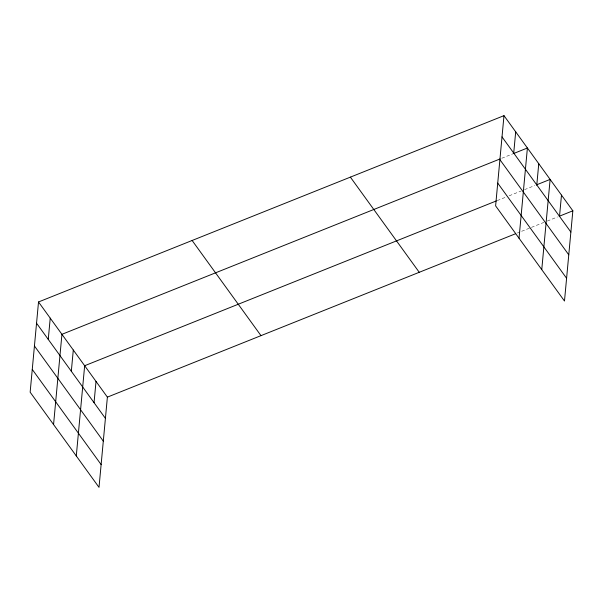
<?xml version="1.0" encoding="UTF-8"?>
<svg xmlns="http://www.w3.org/2000/svg" width="603" height="603" viewBox="0 0 603 603"><rect width="100%" height="100%" fill="white"/><g stroke="black" fill="none" stroke-linecap="round" stroke-linejoin="round"><path stroke-width="0.45" stroke-dasharray="3.02 2.26" d="M501.802 158.25L512.889 153.81M497.219 200.588L505.751 197.166M509.166 195.802L521.113 191.023M524.527 189.651L534.763 185.558M517.382 233.014L519.944 231.989M521.648 231.303L543.838 222.424M547.253 221.06L557.489 216.959"/><path stroke-width="0.9" d="M38.517 301.967L30.15 392.191L99.013 487.352L107.387 397.128L38.517 301.967L503.987 115.648L572.85 210.809L564.483 301.033L495.613 205.872L503.987 115.648M48.255 339.391L50.23 318.143M53.561 424.542L61.936 334.318L500.091 158.936M71.327 371.275L73.295 350.026M76.287 455.951L84.661 365.727L496.359 200.927M94.053 402.676L96.02 381.428M513.718 153.072L515.693 131.823M519.032 238.223L527.399 147.999L513.748 153.471M536.791 184.955L538.758 163.707M541.758 269.631L550.124 179.408L536.474 184.872M559.516 216.356L561.483 195.108M107.387 397.128L515.678 233.7M559.2 216.273L572.85 210.809M502.013 136.896L570.875 232.057M499.902 159.659L568.765 254.82M497.724 183.108L566.594 278.269M350.381 177.131L419.243 272.292M192.123 240.484L260.986 335.645M36.549 323.216L105.412 418.376M34.439 345.979L103.301 441.14M32.261 369.428L101.131 464.589"/></g></svg>
